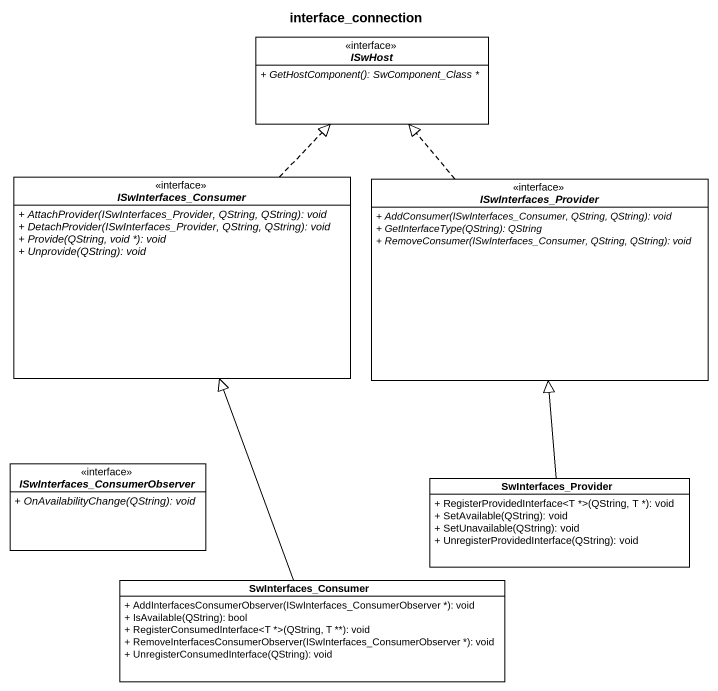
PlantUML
@startuml
title interface_connection
hide circle
hide empty members
skinparam classAttributeIconSize 0
interface ISwHost <<interface>> {
  {abstract} + GetHostComponent(): SwComponent_Class *
}
interface ISwInterfaces_Consumer <<interface>> {
  {abstract} + AttachProvider(ISwInterfaces_Provider, QString, QString): void
  {abstract} + DetachProvider(ISwInterfaces_Provider, QString, QString): void
  {abstract} + Provide(QString, void *): void
  {abstract} + Unprovide(QString): void
}
interface ISwInterfaces_Provider <<interface>> {
  {abstract} + AddConsumer(ISwInterfaces_Consumer, QString, QString): void
  {abstract} + GetInterfaceType(QString): QString
  {abstract} + RemoveConsumer(ISwInterfaces_Consumer, QString, QString): void
}
interface "ISwInterfaces_ConsumerObserver" as ISwInterfaces <<interface>> {
  {abstract} + OnAvailabilityChange(QString): void
}
class SwInterfaces_Provider {
  + RegisterProvidedInterface<T *>(QString, T *): void
  + SetAvailable(QString): void
  + SetUnavailable(QString): void
  + UnregisterProvidedInterface(QString): void
}
class SwInterfaces_Consumer {
  + AddInterfacesConsumerObserver(ISwInterfaces_ConsumerObserver *): void
  + IsAvailable(QString): bool
  + RegisterConsumedInterface<T *>(QString, T **): void
  + RemoveInterfacesConsumerObserver(ISwInterfaces_ConsumerObserver *): void
  + UnregisterConsumedInterface(QString): void
}
ISwInterfaces_Consumer .up.|> ISwHost
ISwInterfaces_Provider .up.|> ISwHost
SwInterfaces_Provider -up-|> ISwInterfaces_Provider
SwInterfaces_Consumer -up-|> ISwInterfaces_Consumer
@enduml
